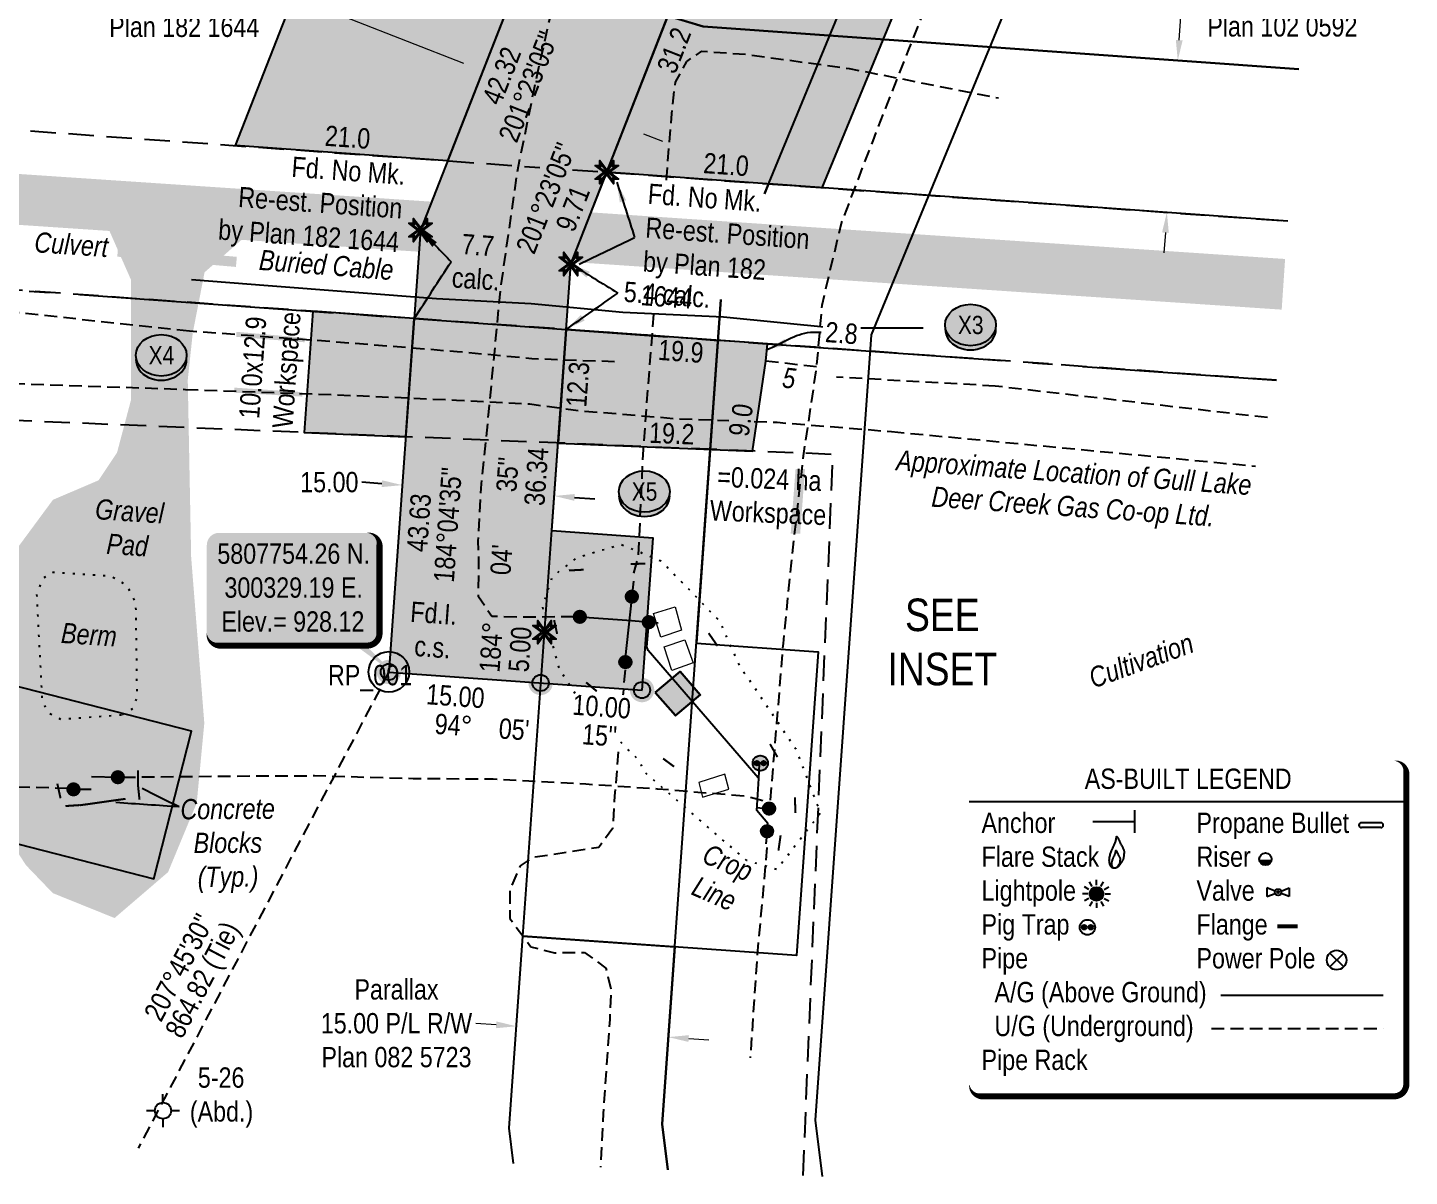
# Model space of a CAD drawing. Extents: x 297466 to 300921, y 5806509 to 5810209.
# Drawn here: x 298937 to 299617, y 5807051 to 5807616 of the extents above; entities that cross this region are included whole.
import ezdxf
from ezdxf.enums import TextEntityAlignment as Align

# ---------------------------------------------------------------- set-up
doc = ezdxf.new("R2010")
doc.units = 0
doc.header["$LTSCALE"] = 5
doc.header["$PDMODE"] = 35
doc.header["$PDSIZE"] = 0.5
for name, pattern in [('foc-ACCESSROAD', [3.75, 2.5, -1.25]), ('foc-QUARTERLINE', [33, 25, -3, 2, -3]), ('foc-TIELINE', [1.875, 1.25, -0.625]), ('foc-TOPO', [1, 0.2, -0.8]), ('POWERLINE5', [7.8, 2.4, -0.6, 0.6, -0.6, 0.6, -0.6, 2.4]), ('UG_PIPE', [1.875, 1.25, -0.625])]:
    doc.linetypes.add(name, pattern=pattern)
doc.layers.get('Defpoints').update_dxf_attribs({"color": 9})
for name, color, linetype in [('35', 37, 'Continuous'), ('AS-CABLE', 224, 'foc-CABLE'), ('AS-PIPE-UG', 44, 'UG_PIPE'), ('AS-PIPE-UG-T', 44, 'Continuous'), ('AS-POWER-EXISTING', 72, 'POWERLINE5'), ('AS-ROADS', 254, 'Continuous'), ('AS-SYMBOL', 7, 'Continuous'), ('AS-UNDERLAY-H', 141, 'Continuous'), ('C-AR', 13, 'foc-ACCESSROAD'), ('C-RW', 13, 'Continuous'), ('C-WS', 13, 'foc-ACCESSROAD'), ('CG-NOTES', 7, 'Continuous'), ('DETAIL-T', 7, 'Continuous'), ('F-RW', 190, 'Continuous'), ('F-WS-S', 8, 'Continuous'), ('L-BD', 7, 'Continuous'), ('L-BD1', 253, 'Continuous'), ('L-MON', 1, 'Continuous'), ('L-MON-T', 1, 'Continuous'), ('L-QSEC', 8, 'foc-QUARTERLINE'), ('L-TIE', 7, 'foc-TIELINE'), ('P-CROSSINGS', 250, 'Continuous'), ('P-PROPOSED', 10, 'Continuous'), ('P-PROPOSED-H', 21, 'Continuous'), ('P-TEMP-H', 41, 'Continuous'), ('P-TEMP-H-IOP', 41, 'Continuous'), ('P-TEMP_LOG DECK', 46, 'Continuous'), ('P-TEMP_WORKSPACE', 46, 'Continuous'), ('P-TXT', 4, 'Continuous'), ('T-GENERAL', 48, 'foc-TOPO'), ('T-TIE', 201, 'foc-TIELINE')]:
    doc.layers.add(name, color=color, linetype=linetype)
for name, color, linetype, lineweight in [('AS-GENERAL', 48, 'Continuous', 18), ('C-RW-T', 13, 'Continuous', 9), ('P-TEMP-T', 46, 'Continuous', 18), ('T-TEXT', 48, 'Continuous', 18), ('T-TIE-T', 201, 'Continuous', 18)]:
    doc.layers.add(name, color=color, linetype=linetype, lineweight=lineweight)
doc.layers.add('AS-PIPE-AG', color=7, linetype='Continuous', true_color=0x7d00fa)
doc.layers.add('AS-STRUCTURE-H', color=7, linetype='Continuous', true_color=0xa8a8a8)
doc.layers.add('AS-STRUCTURE', color=7, linetype='Continuous', lineweight=30, true_color=0x595959)
doc.styles.add('175L', font='ARIALN.TTF', dxfattribs={"height": 20})
doc.styles.add('80', font='ARIALN.TTF', dxfattribs={"height": 10})
doc.styles.add('80CG', font='ARIALN.TTF', dxfattribs={"height": 10})
doc.styles.add('80L', font='ARIALN.TTF', dxfattribs={"height": 10})
doc.styles.add('80LS', font='ARIALNI.TTF', dxfattribs={"height": 10})
doc.styles.add('Crossing', font='ARIALN.TTF', dxfattribs={"height": 10})
doc.styles.add('foc-LtypeFont', font='ARIALN.TTF', dxfattribs={"height": 7.35})
doc.linetypes.add('foc-CABLE', pattern='A,2,-1,["C",foc-LtypeFont,S=0.2,R=0,X=-0.625,Y=-0.75],-1.24,8', length=12.24)
doc.dimstyles.new('Compass 5 000', dxfattribs={"dimscale": 5, "dimtxt": 9, "dimasz": 2, "dimexe": 0.2, "dimexo": 0.0625, "dimgap": 0.5, "dimtad": 0, "dimtih": 1, "dimtoh": 1, "dimzin": 0, "dimdsep": 46, "dimtxsty": '80CG', "dimcen": 0.1, "dimse1": 1, "dimse2": 1, "dimclrd": 256, "dimclrt": 256, "dimaunit": 1, "dimadec": 4, "dimazin": 0, "dimtfac": 0.06, "dimtofl": 0, "dimtmove": 0, "dimatfit": 1, "dimfxl": 0.2, "dimtolj": 1, "dimtzin": 0, "dimlwd": -1, "dimarcsym": 0})

# ---------------------------------------------------------------- blocks, each defined once
blk = doc.blocks.new('RISER')
h = blk.add_hatch(color=255)
h.dxf.hatch_style = 1
edge = h.paths.add_edge_path()
edge.add_arc((0, 0), 0.7, 0, 360)
blk.add_hatch(color=13).paths.add_polyline_path([(0.58, -0.15), (-0.58, -0.15, 0.774597)])
at = {"color": 13}
blk.add_line((-0.58, -0.15), (0.58, -0.15), dxfattribs=at)
blk.add_circle((0, 0), 0.6, dxfattribs=at)
blk = doc.blocks.new('PIG')
h = blk.add_hatch(color=255)
h.dxf.hatch_style = 1
edge = h.paths.add_edge_path()
edge.add_arc((0, 0), 0.85, 0, 360)
at = {"layer": 'AS-SYMBOL'}
h = blk.add_hatch(color=13, dxfattribs=at)
h.dxf.hatch_style = 1
h.paths.add_polyline_path([(-0.1, 0, 1), (-0.55, 0, 1)])
h = blk.add_hatch(color=13, dxfattribs=at)
h.dxf.hatch_style = 1
h.paths.add_polyline_path([(0.1, 0, 1), (0.55, 0, 1)])
at = {"layer": 'AS-SYMBOL', "color": 13}
for centre, radius in [((0, 0), 0.75), ((-0.33, 0), 0.225), ((0.33, 0), 0.225)]:
    blk.add_circle(centre, radius, dxfattribs=at)
blk = doc.blocks.new('GABD')
for p, q in [((0, 0.81), (0, 1.62)), ((-0.81, 0), (-1.62, 0)), ((1.62, 0), (0.81, 0)), ((0, -0.81), (0, -1.62))]:
    blk.add_line(p, q)
blk.add_circle((0, 0), 0.8)
blk = doc.blocks.new('fdia')
at = {"color": 255, "const_width": 1}
blk.add_lwpolyline([(-0.5, 0, 1), (0.5, 0, 1)], format="xyb", close=True, dxfattribs=at)
blk = doc.blocks.new('Fdiaa')
blk.add_blockref('fdia', (0, 0))
blk = doc.blocks.new('fdib')
at = {"color": 1, "const_width": 1.6}
blk.add_lwpolyline([(-0.4, 0, 1), (0.4, 0, 1)], format="xyb", close=True, dxfattribs=at)
at = {"color": 1}
blk.add_circle((0, 0), 0.8, dxfattribs=at)
blk = doc.blocks.new('Fdibb')
blk.add_blockref('fdib', (0, 0))
blk = doc.blocks.new('fdicc')
for name in ['Fdibb', 'Fdiaa']:
    blk.add_blockref(name, (0, 0))
blk = doc.blocks.new('FDI')
blk.add_blockref('fdicc', (0, 0))
blk = doc.blocks.new('TEMP')
h = blk.add_hatch(color=255)
h.dxf.hatch_style = 1
h.paths.add_polyline_path([(0, 0.25), (-0.67, 1.15), (-0.67, 0.67), (-1.15, 0.67), (-0.25, 0), (-1.15, -0.67), (-0.67, -0.67), (-0.67, -1.15), (0, -0.25), (0.67, -1.15), (0.67, -0.67), (1.15, -0.67), (0.25, 0), (1.15, 0.67), (0.67, 0.67), (0.67, 1.15)])
h.paths.add_polyline_path([(0.57, 0.85), (0.57, 0.57), (0.85, 0.57), (0.08, 0), (0.85, -0.57), (0.57, -0.57), (0.57, -0.85), (0, -0.08), (-0.57, -0.85), (-0.57, -0.57), (-0.85, -0.57), (-0.08, 0), (-0.85, 0.57), (-0.57, 0.57), (-0.57, 0.85), (0, 0.08)], flags=16)
h = blk.add_hatch(color=1)
h.dxf.hatch_style = 1
h.paths.add_polyline_path([(0, 0.08), (-0.57, 0.85), (-0.57, 0.57), (-0.85, 0.57), (-0.08, 0), (-0.85, -0.57), (-0.57, -0.57), (-0.57, -0.85), (0, -0.08), (0.57, -0.85), (0.57, -0.57), (0.85, -0.57), (0.08, 0), (0.85, 0.57), (0.57, 0.57), (0.57, 0.85)])
at = {"color": 1}
for p, q in [((-0.08, 0), (0.08, 0)), ((0, 0.08), (0, -0.08))]:
    blk.add_line(p, q, dxfattribs=at)
at = {"color": 255, "flags": 128}
blk.add_lwpolyline([(-0.25, 0), (-1.15, 0.67), (-0.67, 0.67), (-0.67, 1.15), (0, 0.25), (0.67, 1.15), (0.67, 0.67), (1.15, 0.67), (0.25, 0), (1.15, -0.67), (0.67, -0.67), (0.67, -1.15), (0, -0.25), (-0.67, -1.15), (-0.67, -0.67), (-1.15, -0.67)], close=True, dxfattribs=at)
at = {"color": 1, "flags": 128}
blk.add_lwpolyline([(-0.08, 0), (-0.85, 0.57), (-0.57, 0.57), (-0.57, 0.85), (0, 0.08), (0.57, 0.85), (0.57, 0.57), (0.85, 0.57), (0.08, 0), (0.85, -0.57), (0.57, -0.57), (0.57, -0.85), (0, -0.08), (-0.57, -0.85), (-0.57, -0.57), (-0.85, -0.57)], close=True, dxfattribs=at)
blk = doc.blocks.new('*D409')
at = {"layer": 'C-RW-T', "transparency": 16777216}
for p, q in [((299167.16, 5807125.23), (299157.19, 5807125.94)), ((299261.92, 5807118.47), (299271.89, 5807117.76))]:
    blk.add_line(p, q, dxfattribs=at)
at = {"layer": 'C-RW-T', "linetype": 'Continuous', "transparency": 16777216}
for points in [[(299167.28, 5807126.89), (299167.04, 5807123.56), (299177.13, 5807124.52)], [(299262.03, 5807120.13), (299261.8, 5807116.81), (299251.94, 5807119.18)]]:
    blk.add_solid(points, dxfattribs=at)
at = {"layer": 'Defpoints', "color": 0, "linetype": 'Continuous', "transparency": 16777216}
for p in [(299177.1, 5807124.08), (299177.13, 5807124.52), (299251.91, 5807118.75)]:
    blk.add_point(p, dxfattribs=at)
at = {"layer": 'C-RW-T', "linetype": 'Continuous', "transparency": 16777216, "insert": (299118.1, 5807125.94), "char_height": 10, "attachment_point": 5, "style": '80CG'}
blk.add_mtext('\\A1;Parallax\\P15.00 P/L R/W\\PPlan 082 5723', dxfattribs=at)
blk = doc.blocks.new('*D413')
at = {"layer": 'C-RW-T', "transparency": 16777216}
for p, q in [((299503.37, 5807609.97), (299505.05, 5807633.38)), ((299505.05, 5807633.38), (299515.05, 5807633.38)), ((299496.57, 5807515.22), (299495.86, 5807505.24))]:
    blk.add_line(p, q, dxfattribs=at)
at = {"layer": 'C-RW-T', "linetype": 'Continuous', "transparency": 16777216}
for points in [[(299501.71, 5807610.09), (299505.03, 5807609.85), (299502.66, 5807600)], [(299494.91, 5807515.34), (299498.24, 5807515.1), (299497.29, 5807525.19)]]:
    blk.add_solid(points, dxfattribs=at)
at = {"layer": 'Defpoints', "color": 0, "linetype": 'Continuous', "transparency": 16777216}
for p in [(299502.66, 5807600), (299515.4, 5807599.08), (299510.04, 5807524.28)]:
    blk.add_point(p, dxfattribs=at)
at = {"layer": 'C-RW-T', "linetype": 'Continuous', "transparency": 16777216, "insert": (299554.14, 5807633.38), "char_height": 10, "attachment_point": 5, "style": '80CG'}
blk.add_mtext('\\A1;Parallax\\P15.00 P/L R/W\\PPlan 102 0592', dxfattribs=at)
blk = doc.blocks.new('as-built legend')
blk.add_hatch(color=13).paths.add_polyline_path([(38.34, 16.13), (32.53, 16.13, 0.774597)])
h = blk.add_hatch(color=13)
h.dxf.hatch_style = 1
edge = h.paths.add_edge_path()
edge.add_arc((-47.68, -0.3), 3.41, 0, 360)
at = {"layer": 'AS-SYMBOL'}
h = blk.add_hatch(color=13, dxfattribs=at)
h.dxf.hatch_style = 1
h.paths.add_polyline_path([(-52.68, -16.7, 1), (-54.93, -16.7, 1)])
h = blk.add_hatch(color=13, dxfattribs=at)
h.dxf.hatch_style = 1
h.paths.add_polyline_path([(-51.67, -16.7, 1), (-49.42, -16.7, 1)])
at = {"color": 1}
blk.add_line((-110.33, 45.29), (104.8, 45.29), dxfattribs=at)
at = {"color": 13}
for p, q in [((92.28, 34.74), (82.68, 34.74)), ((92.28, 32.34), (82.68, 32.34)), ((32.53, 16.13), (38.34, 16.13)), ((-51.42, 1.85), (-53.65, 3.14)), ((-49.84, 3.43), (-51.13, 5.67)), ((-47.68, 4), (-47.68, 6.59)), ((-45.53, 3.43), (-44.24, 5.67)), ((-43.95, 1.85), (-41.71, 3.14)), ((36.2, 2.77), (36.2, -1.63)), ((40.25, 1.15), (36.2, 2.77)), ((43.14, 1.15), (47.2, 2.77)), ((47.2, 2.77), (47.2, -1.63)), ((-51.99, -0.3), (-54.58, -0.3)), ((-51.42, -2.46), (-53.65, -3.75)), ((-49.84, -4.04), (-51.13, -6.28)), ((-47.68, -4.61), (-47.68, -7.2)), ((-45.53, -4.04), (-44.24, -6.28)), ((-43.95, -2.46), (-41.71, -3.75)), ((-43.37, -0.3), (-40.79, -0.3)), ((36.2, -1.63), (40.25, 0)), ((47.2, -1.63), (43.14, 0))]:
    blk.add_line(p, q, dxfattribs=at)
at = {"color": 1, "flags": 128}
blk.add_lwpolyline([(-104.33, -99.93, 3, 3, 0), (98.8, -99.93, 3, 3, 0.414214), (104.8, -93.93, 3, 3, 0), (104.8, 59.29, 3, 0, 0.414214), (98.8, 65.29, 0, 0, 0), (-104.33, 65.29, 0, 0, 0.414214), (-110.33, 59.29, 0, 0, 0), (-110.33, -93.93, 0, 3, 0.414214)], format="xyseb", close=True, dxfattribs=at)
at = {"color": 13, "flags": 128}
for points in [[(-37.58, 12.69), (-37.79, 12.59), (-38, 12.5), (-38.23, 12.43), (-38.46, 12.38), (-38.69, 12.35), (-38.92, 12.34), (-39.14, 12.35), (-39.36, 12.38), (-39.56, 12.44), (-39.75, 12.51), (-39.94, 12.61), (-40.11, 12.74), (-40.27, 12.88), (-40.42, 13.06), (-40.57, 13.25), (-40.71, 13.48), (-40.85, 13.72), (-40.97, 14), (-41.09, 14.29), (-41.19, 14.62), (-41.28, 14.97), (-41.34, 15.35), (-41.38, 15.76), (-41.39, 16.19), (-41.37, 16.65), (-41.33, 17.13), (-41.26, 17.62), (-41.16, 18.11), (-41.05, 18.61), (-40.93, 19.1), (-40.79, 19.57), (-40.64, 20.02), (-40.49, 20.45), (-40.33, 20.85), (-40.16, 21.23), (-39.99, 21.59), (-39.82, 21.95), (-39.65, 22.3), (-39.47, 22.66), (-39.3, 23.01), (-39.12, 23.38), (-38.95, 23.76), (-38.79, 24.14), (-38.63, 24.53), (-38.48, 24.92), (-38.35, 25.3), (-38.24, 25.69), (-38.15, 26.07), (-38.07, 26.44), (-38.02, 26.79), (-37.98, 27.12), (-37.94, 27.41), (-37.9, 27.65), (-37.87, 27.84), (-37.82, 27.97), (-37.75, 28.02), (-37.67, 27.99), (-37.57, 27.89), (-37.46, 27.73), (-37.34, 27.52), (-37.21, 27.28), (-37.08, 27.01), (-36.95, 26.74), (-36.82, 26.46), (-36.7, 26.2), (-36.58, 25.94), (-36.46, 25.69), (-36.34, 25.45), (-36.22, 25.21), (-36.1, 24.96), (-35.98, 24.71), (-35.84, 24.45), (-35.7, 24.18), (-35.55, 23.9), (-35.4, 23.62), (-35.24, 23.33), (-35.09, 23.05), (-34.94, 22.77), (-34.8, 22.5), (-34.67, 22.24), (-34.55, 21.99), (-34.45, 21.75), (-34.36, 21.53), (-34.28, 21.31), (-34.22, 21.11), (-34.17, 20.9), (-34.13, 20.7), (-34.11, 20.51), (-34.11, 20.31), (-34.12, 20.11), (-34.13, 19.91), (-34.16, 19.71), (-34.19, 19.5), (-34.22, 19.29), (-34.25, 19.08), (-34.27, 18.86), (-34.29, 18.63), (-34.31, 18.4), (-34.33, 18.16), (-34.35, 17.92), (-34.38, 17.68), (-34.42, 17.44), (-34.47, 17.2), (-34.54, 16.96), (-34.62, 16.73), (-34.73, 16.5), (-34.84, 16.27), (-34.97, 16.05), (-35.1, 15.84), (-35.24, 15.63), (-35.37, 15.43), (-35.5, 15.24), (-35.63, 15.05), (-35.75, 14.88), (-35.86, 14.71), (-35.97, 14.54), (-36.08, 14.37), (-36.19, 14.21), (-36.3, 14.05), (-36.41, 13.89), (-36.53, 13.72), (-36.65, 13.56), (-36.78, 13.4), (-36.92, 13.24), (-37.07, 13.08), (-37.22, 12.94), (-37.4, 12.81)], [(-38.04, 12.55), (-38.16, 12.49), (-38.28, 12.44), (-38.4, 12.4), (-38.53, 12.37), (-38.66, 12.36), (-38.79, 12.35), (-38.92, 12.36), (-39.04, 12.37), (-39.15, 12.4), (-39.26, 12.45), (-39.36, 12.5), (-39.45, 12.57), (-39.54, 12.65), (-39.63, 12.75), (-39.71, 12.86), (-39.79, 12.99), (-39.87, 13.12), (-39.94, 13.28), (-40, 13.44), (-40.06, 13.63), (-40.11, 13.82), (-40.14, 14.04), (-40.17, 14.26), (-40.17, 14.5), (-40.16, 14.76), (-40.14, 15.03), (-40.1, 15.3), (-40.05, 15.58), (-39.98, 15.86), (-39.91, 16.14), (-39.84, 16.4), (-39.75, 16.65), (-39.67, 16.89), (-39.58, 17.11), (-39.49, 17.33), (-39.39, 17.53), (-39.29, 17.73), (-39.2, 17.93), (-39.1, 18.13), (-39, 18.33), (-38.9, 18.53), (-38.81, 18.74), (-38.71, 18.96), (-38.63, 19.18), (-38.55, 19.39), (-38.47, 19.61), (-38.41, 19.83), (-38.36, 20.04), (-38.32, 20.24), (-38.29, 20.44), (-38.26, 20.63), (-38.24, 20.79), (-38.22, 20.92), (-38.2, 21.03), (-38.17, 21.1), (-38.14, 21.13), (-38.09, 21.11), (-38.04, 21.06), (-37.97, 20.97), (-37.91, 20.85), (-37.83, 20.72), (-37.76, 20.57), (-37.69, 20.41), (-37.61, 20.26), (-37.54, 20.11), (-37.48, 19.97), (-37.41, 19.83), (-37.35, 19.69), (-37.28, 19.55), (-37.21, 19.42), (-37.14, 19.28), (-37.07, 19.13), (-36.99, 18.98), (-36.9, 18.82), (-36.82, 18.66), (-36.73, 18.51), (-36.64, 18.35), (-36.56, 18.19), (-36.48, 18.04), (-36.41, 17.89), (-36.34, 17.75), (-36.29, 17.62), (-36.23, 17.5), (-36.19, 17.38), (-36.16, 17.26), (-36.13, 17.15), (-36.11, 17.03), (-36.1, 16.92), (-36.1, 16.81), (-36.1, 16.7), (-36.11, 16.59), (-36.12, 16.48), (-36.14, 16.36), (-36.16, 16.24), (-36.17, 16.12), (-36.19, 16), (-36.2, 15.87), (-36.21, 15.74), (-36.22, 15.61), (-36.23, 15.48), (-36.25, 15.34), (-36.27, 15.21), (-36.3, 15.07), (-36.33, 14.94), (-36.38, 14.81), (-36.44, 14.68), (-36.51, 14.55), (-36.58, 14.43), (-36.65, 14.31), (-36.73, 14.19), (-36.8, 14.08), (-36.88, 13.97), (-36.95, 13.87), (-37.01, 13.77), (-37.08, 13.67), (-37.14, 13.58), (-37.2, 13.49), (-37.26, 13.4), (-37.32, 13.31), (-37.39, 13.22), (-37.45, 13.12), (-37.52, 13.03), (-37.59, 12.94), (-37.67, 12.85), (-37.75, 12.77), (-37.84, 12.69), (-37.94, 12.61)]]:
    blk.add_lwpolyline(points, close=True, dxfattribs=at)
at = {"color": 13, "const_width": 2, "flags": 128}
blk.add_lwpolyline([(41.29, -16.19), (46.29, -16.19), (51.29, -16.19)], dxfattribs=at)
at = {"color": 13}
for centre, radius in [((35.43, 16.88), 3), ((-47.68, -0.3), 3.41), ((41.7, 0.57), 1.56), ((41.7, 0.57), 0.55)]:
    blk.add_circle(centre, radius, dxfattribs=at)
for centre, start, end in [((82.68, 33.54), 90, 270), ((92.28, 33.54), 270, 90)]:
    blk.add_arc(centre, 1.2, start, end, dxfattribs=at)
at = {"layer": 'AS-PIPE-AG', "flags": 128}
blk.add_lwpolyline([(13.42, -50.16), (93.42, -50.16)], dxfattribs=at)
at = {"layer": 'AS-PIPE-UG', "flags": 128}
blk.add_lwpolyline([(8.96, -66.48), (93.34, -66.48)], dxfattribs=at)
at = {"layer": 'AS-POWER-EXISTING', "linetype": 'Continuous'}
for p, q in [((73.96, -36.16), (67.1, -29.45)), ((67.1, -36.24), (73.96, -29.53))]:
    blk.add_line(p, q, dxfattribs=at)
blk.add_circle((70.49, -32.85), 4.8, dxfattribs=at)
at = {"layer": 'AS-SYMBOL', "color": 72}
blk.add_line((-28.86, 29.87), (-28.86, 40.87), dxfattribs=at)
at = {"layer": 'AS-SYMBOL', "color": 72, "flags": 128}
blk.add_lwpolyline([(-49.49, 35.37), (-28.86, 35.37)], dxfattribs=at)
at = {"layer": 'AS-SYMBOL', "color": 13}
for centre, radius in [((-52.17, -16.72), 3.75), ((-53.8, -16.7), 1.12), ((-50.54, -16.7), 1.12)]:
    blk.add_circle(centre, radius, dxfattribs=at)
at = {"insert": (-60.3, 61.42), "char_height": 10, "attachment_point": 1, "style": '80L'}
blk.add_mtext_dynamic_manual_height_columns('\\pi6.80782;AS-BUILT LEGEND', width=114.8298, gutter_width=45, heights=[0], dxfattribs=at)
at = {"layer": 'CG-NOTES', "char_height": 10, "attachment_point": 1, "style": '80L'}
for s, insert, width in [('Anchor\\PFlare Stack\\PLightpole\\PPig Trap\\PPipe\\P  A/G (Above Ground)\\P  U/G (Underground)\\PPipe Rack', (-104.29, 39.73), 110.2091), ('Propane Bullet\\PRiser\\PValve\\PFlange\\PPower Pole', (1.51, 39.73), 85.1819)]:
    blk.add_mtext(s, dxfattribs=dict(at, insert=insert, width=width))
blk = doc.blocks.new('*D416')
at = {"layer": 'Defpoints', "color": 0, "transparency": 16777216}
for p in [(299120.93, 5807390.85), (299120.94, 5807390.93), (299195.74, 5807385.52)]:
    blk.add_point(p, dxfattribs=at)
at = {"layer": 'P-TXT', "transparency": 16777216}
for p, q in [((299110.96, 5807391.64), (299100.99, 5807392.35)), ((299205.72, 5807384.88), (299215.69, 5807384.17))]:
    blk.add_line(p, q, dxfattribs=at)
for points in [[(299111.08, 5807393.3), (299110.84, 5807389.97), (299120.94, 5807390.93)], [(299205.84, 5807386.55), (299205.6, 5807383.22), (299195.74, 5807385.59)]]:
    blk.add_solid(points, dxfattribs=at)
at = {"layer": 'P-TXT', "transparency": 16777216, "insert": (299085.05, 5807392.35), "char_height": 10, "attachment_point": 5, "style": '80CG'}
blk.add_mtext('\\A1;15.00', dxfattribs=at)
blk = doc.blocks.new('*U426')
h = blk.add_hatch(color=254)
edge = h.paths.add_edge_path()
edge.add_line((-36.5, -28.5), (36.5, -28.5))
edge.add_arc((36.5, -22.5), 6, 270, 360)
edge.add_line((42.5, -22.5), (42.5, 21))
edge.add_arc((36.5, 21), 6, 0, 90)
edge.add_line((36.5, 27), (-36.5, 27))
edge.add_arc((-36.5, 21), 6, 90, 180)
edge.add_line((-42.5, 21), (-42.5, -22.5))
edge.add_arc((-36.5, -22.5), 6, 180, 270)
at = {"color": 1, "flags": 128}
blk.add_lwpolyline([(-36.5, -28.5, 3, 3, 0), (36.5, -28.5, 3, 3, 0.414214), (42.5, -22.5, 3, 3, 0), (42.5, 21, 3, 0, 0.414214), (36.5, 27, 0, 0, 0), (-36.5, 27, 0, 0, 0.414214), (-42.5, 21, 0, 0, 0), (-42.5, -22.5, 0, 3, 0.414214)], format="xyseb", close=True, dxfattribs=at)
blk.add_lwpolyline([(49.73, -42.34, 0, 10, 0), (0, 0, 5, 5, 0)], format="xyseb", dxfattribs=at)
at = {"color": 1, "style": '80'}
blk.add_attdef('ENTER_TEXT_001', (-35.99, -5), '', height=10, dxfattribs=at)
blk = doc.blocks.new('*D441')
at = {"layer": 'C-RW-T', "transparency": 16777216}
for p, q in [((299062.71, 5807633.17), (299052.71, 5807633.17)), ((299151.26, 5807598.49), (299062.71, 5807633.17)), ((299239.71, 5807563.86), (299249.02, 5807560.21))]:
    blk.add_line(p, q, dxfattribs=at)
for points in [[(299151.86, 5807600.05), (299150.65, 5807596.94), (299160.57, 5807594.85)], [(299240.32, 5807565.41), (299239.1, 5807562.3), (299230.4, 5807567.5)]]:
    blk.add_solid(points, dxfattribs=at)
at = {"layer": 'Defpoints', "color": 0, "transparency": 16777216}
for p in [(299160.57, 5807594.85), (299160.66, 5807595.07), (299230.49, 5807567.73)]:
    blk.add_point(p, dxfattribs=at)
at = {"layer": 'C-RW-T', "transparency": 16777216, "insert": (299013.62, 5807633.17), "char_height": 10, "attachment_point": 5, "style": '80CG'}
blk.add_mtext('\\A1;Parallax\\P15.00 P/L R/W\\PPlan 182 1644', dxfattribs=at)
blk = doc.blocks.new('xing2')
h = blk.add_hatch(color=50)
h.dxf.hatch_style = 1
edge = h.paths.add_edge_path()
edge.add_ellipse((0, 0), major_axis=(-12.5, 0), ratio=0.816297, start_angle=0, end_angle=360)
h = blk.add_hatch(color=250)
h.dxf.hatch_style = 1
edge = h.paths.add_edge_path()
edge.add_ellipse((0, -2.05), major_axis=(-12.5, 0), ratio=0.816297, start_angle=0, end_angle=180)
edge.add_line((12.5, -2.05), (12.5, 0))
edge.add_ellipse((0, 0), major_axis=(-12.5, 0), ratio=0.816297, start_angle=0, end_angle=180, ccw=False)
edge.add_line((-12.5, 0), (-12.5, -2.05))
at = {"color": 250}
blk.add_ellipse((0, 0), major_axis=(-12.5, 0), ratio=0.816297, dxfattribs=at)
blk.add_ellipse((0, -2.05), major_axis=(-12.5, 0), ratio=0.816297, start_param=0, end_param=3.141593, dxfattribs=at)
at = {"color": 250, "style": 'Crossing'}
blk.add_attdef('CROSSING', text='', height=9, dxfattribs=at).set_placement((0.09, 0.02), align=Align.MIDDLE_CENTER)
at = {"color": 250, "style": 'Crossing', "flags": 1}
for tag, p in [('OWNER', (0.09, -12.49)), ('DESCRIPTION', (0.09, -25.77)), ('LOCATION', (0.09, -39.3)), ('DWG_REF', (0.09, -52.84))]:
    blk.add_attdef(tag, text='', height=9, dxfattribs=at).set_placement(p, align=Align.MIDDLE_CENTER)

msp = doc.modelspace()

# ---------------------------------------------------------------- hatches: boundary and pattern name
at = {"layer": 'AS-ROADS'}
h = msp.add_hatch(color=256, dxfattribs=at)
h.dxf.hatch_style = 1
h.paths.add_polyline_path([(299055.093, 5807523.336), (299023.642, 5807495.703), (299017.827, 5807465.913), (299015.362, 5807442.728), (299017.042, 5807355.443), (299023.512, 5807273.743), (299019.782, 5807234.468), (299005.657, 5807200.383), (298979.342, 5807177.798), (298948.957, 5807190.053), (298935.812, 5807203.728), (298923.302, 5807222.813), (298922.227, 5807260.843), (298925.322, 5807351.578), (298949.012, 5807383.708), (298971.432, 5807393.278), (298980.562, 5807406.953), (298987.477, 5807433.068), (298987.372, 5807492.123), (298971.131, 5807528.974)])
at = {"layer": 'AS-STRUCTURE-H'}
h = msp.add_hatch(color=256, dxfattribs=at)
h.dxf.hatch_style = 1
h.paths.add_polyline_path([(299245.502, 5807288.843), (299255.407, 5807277.443), (299267.602, 5807287.658), (299257.712, 5807299.098)])
at = {"layer": 'AS-UNDERLAY-H'}
h = msp.add_hatch(color=256, dxfattribs=at)
h.dxf.hatch_style = 1
h.paths.add_polyline_path([(299039.334, 5807463.91), (299039.334, 5807466.396), (299072.857, 5807463.458), (299072.857, 5807461.254)])
h = msp.add_hatch(color=256, dxfattribs=at)
h.dxf.hatch_style = 1
h.paths.add_polyline_path([(299038.23, 5807436.443), (299038.23, 5807438.93), (299071.785, 5807436.718), (299071.785, 5807434.514)])
h = msp.add_hatch(color=256, dxfattribs=at)
h.dxf.hatch_style = 1
h.paths.add_polyline_path([(299314.524, 5807398.807), (299319.186, 5807398.807), (299316.796, 5807367.041), (299312.134, 5807367.041)])
at = {"layer": 'P-PROPOSED-H'}
h = msp.add_hatch(color=256, dxfattribs=at)
h.dxf.hatch_style = 1
h.paths.add_polyline_path([(299239.055, 5807290.009), (299244.402, 5807364.814), (299194.517, 5807368.379), (299203.883, 5807499.789), (299279.156, 5807692.008), (299207.042, 5807713.528), (299129.889, 5807516.506), (299114.379, 5807298.92)])
at = {"layer": 'P-TEMP-H'}
h = msp.add_hatch(color=256, dxfattribs=at)
h.dxf.hatch_style = 1
h.paths.add_polyline_path([(299143.236, 5807550.59), (299038.781, 5807558.082), (299147.478, 5807835.654), (299417.224, 5807755.159), (299327.523, 5807537.37), (299221.588, 5807544.969), (299279.156, 5807692.008), (299207.042, 5807713.528)])
at = {"layer": 'P-TEMP-H-IOP'}
h = msp.add_hatch(color=256, dxfattribs=at)
h.dxf.hatch_style = 1
h.paths.add_polyline_path([(299122.636, 5807414.758), (299126.782, 5807472.927), (299076.912, 5807476.497), (299072.66, 5807416.832)])
h = msp.add_hatch(color=256, dxfattribs=at)
h.dxf.hatch_style = 1
h.paths.add_polyline_path([(299197.601, 5807411.648), (299293.385, 5807407.674), (299299.944, 5807452.015), (299300.684, 5807460.475), (299201.587, 5807467.571)])

# ---------------------------------------------------------------- linework, layer by layer
at = {"layer": '35', "color": 3}
msp.add_circle((299114.367, 5807298.958), 9.999, dxfattribs=at)
at = {"layer": 'AS-CABLE', "flags": 128}
msp.add_lwpolyline([(299017.187, 5807492.233), (299054.947, 5807489.138), (299137.837, 5807482.788), (299184.332, 5807480.353), (299229.437, 5807476.088), (299279.017, 5807473.858), (299333.512, 5807468.398), (299377.352, 5807468.293)], dxfattribs=at)
at = {"layer": 'AS-GENERAL', "flags": 128}
for points, const_width in [([(299039.297, 5807500.838), (298980.882, 5807505.898)], 5), ([(299202.942, 5807348.903), (299210.277, 5807349.303)], 1), ([(299233.337, 5807352.133), (299240.512, 5807352.233)], 1), ([(299197.167, 5807317.673), (299195.692, 5807324.533)], 1), ([(299271.727, 5807318.068), (299276.112, 5807311.733)], 1), ([(299216.677, 5807289.448), (299211.427, 5807293.828)], 1), ([(299301.967, 5807263.458), (299305.597, 5807257.068)], 1), ([(299254.722, 5807252.328), (299249.317, 5807256.328)], 1), ([(298990.932, 5807250.448), (298990.867, 5807243.183), (298991.612, 5807236.058)], 1), ([(298952.737, 5807236.758), (298951.157, 5807243.978)], 1), ([(298962.237, 5807233.403), (298955.172, 5807232.938)], 1), ([(298962.277, 5807233.318), (298984.722, 5807236.493)], 1), ([(299314.182, 5807237.223), (299314.497, 5807229.543)], 1), ([(299307.172, 5807218.548), (299306.097, 5807211.018)], 1)]:
    msp.add_lwpolyline(points, dxfattribs=dict(at, const_width=const_width))
for points in [[(299255.242, 5807331.038), (299258.437, 5807319.473), (299248.142, 5807316.063), (299244.632, 5807327.718)], [(299264.117, 5807303.493), (299253.672, 5807299.683), (299249.897, 5807311.238), (299259.982, 5807314.808)], [(299266.887, 5807244.453), (299268.727, 5807237.343), (299281.657, 5807241.203), (299279.792, 5807248.583)]]:
    msp.add_lwpolyline(points, close=True, dxfattribs=at)
at = {"layer": 'AS-PIPE-AG', "flags": 128}
for points in [[(299230.612, 5807304.363), (299234.897, 5807343.638)], [(299246.942, 5807323.028), (299233.727, 5807324.178), (299208.417, 5807325.883)], [(299296.087, 5807246.743), (299241.982, 5807309.433), (299241.387, 5807311.358), (299242.362, 5807322.573)], [(298980.892, 5807246.938), (298968.012, 5807247.343)], [(299300.047, 5807214.363), (299300.757, 5807220.488), (299300.877, 5807224.298), (299295.537, 5807230.763), (299296.427, 5807246.478), (299296.857, 5807253.688)], [(298959.017, 5807241.203), (298967.747, 5807241.298)], [(299295.427, 5807232.153), (299301.392, 5807231.518)]]:
    msp.add_lwpolyline(points, dxfattribs=at)
at = {"layer": 'AS-PIPE-UG', "flags": 128}
for points in [[(299436.232, 5807774.063), (299419.402, 5807729.798), (299397.737, 5807676.648), (299386.862, 5807647.623), (299370.182, 5807605.358), (299352.487, 5807560.468), (299336.922, 5807519.748), (299327.427, 5807479.298), (299324.782, 5807449.093), (299318.107, 5807403.968), (299312.207, 5807351.268), (299308.362, 5807312.993), (299305.177, 5807273.658), (299301.907, 5807234.973)], [(299205.022, 5807326.353), (299205.147, 5807326.153), (299179.627, 5807325.843), (299164.967, 5807326.288), (299158.447, 5807335.963), (299158.652, 5807352.143), (299158.372, 5807363.518), (299159.927, 5807391.523), (299163.592, 5807427.058), (299169.322, 5807487.123), (299177.607, 5807545.178), (299185.697, 5807584.893), (299192.757, 5807617.403), (299202.577, 5807650.348), (299206.157, 5807667.753)], [(299250.984, 5807541.117), (299253.597, 5807573.858), (299255.367, 5807589.243), (299261.022, 5807599.548), (299268.322, 5807604.543), (299289.982, 5807603.068), (299340.852, 5807596.048), (299414.352, 5807581.553)], [(299016.267, 5807466.673), (298633.102, 5807508.115)], [(299234.867, 5807347.503), (299237.247, 5807356.333), (299239.602, 5807408.418), (299244.935, 5807476.931)], [(299225.472, 5807451.693), (299207.072, 5807452.233), (299184.757, 5807453.143), (299148.027, 5807456.583), (299088.232, 5807461.368), (299016.267, 5807466.673)], [(298629.034, 5807451.393), (299014.192, 5807438.068)], [(299014.192, 5807438.068), (299086.157, 5807435.543), (299147.647, 5807432.803), (299183.747, 5807430.888), (299208.487, 5807427.593), (299255.302, 5807423.708), (299281.688, 5807422.726)], [(299412.767, 5807439.683), (299375.677, 5807441.823), (299334.637, 5807444.033)], [(299546.771, 5807424.141), (299412.767, 5807439.683)], [(299294.208, 5807422.261), (299305.447, 5807421.843), (299361.802, 5807417.313)], [(299361.802, 5807417.313), (299540.948, 5807400.269)], [(299230.592, 5807300.013), (299229.622, 5807288.303), (299229.554, 5807287.479)], [(298956.302, 5807241.623), (298918.107, 5807242.628), (298887.297, 5807248.883), (298851.542, 5807261.213), (298806.672, 5807278.708)], [(299227.266, 5807259.689), (299225.477, 5807237.973), (299224.542, 5807222.053), (299217.657, 5807212.593), (299201.702, 5807210.083), (299185.227, 5807207.558), (299178.992, 5807203.453), (299173.882, 5807191.833), (299173.957, 5807177.498), (299184.307, 5807163.593), (299195.952, 5807160.713), (299210.657, 5807160.893), (299221.167, 5807153.158), (299223.677, 5807142.598), (299223.052, 5807127.793), (299219.862, 5807081.513), (299218.482, 5807055.141)], [(299298.377, 5807235.503), (299290.257, 5807237.693), (299246.552, 5807241.288), (299211.287, 5807243.648), (299165.677, 5807246.118), (299126.242, 5807246.373), (299077.827, 5807247.748), (299031.062, 5807247.478), (298983.802, 5807246.983)], [(299300.442, 5807212.458), (299295.532, 5807158.463), (299292.197, 5807108.903)]]:
    msp.add_lwpolyline(points, dxfattribs=at)
at = {"layer": 'AS-ROADS', "const_width": 24.999, "flags": 128}
msp.add_lwpolyline([(298636.212, 5807551.462), (299554.648, 5807489.794)], dxfattribs=at)
at = {"layer": 'AS-STRUCTURE', "flags": 128}
msp.add_lwpolyline([(299245.502, 5807288.843), (299255.407, 5807277.443), (299267.602, 5807287.658), (299257.712, 5807299.098)], close=True, dxfattribs=at)
at = {"layer": 'C-AR', "flags": 128}
for points in [[(298638.745, 5807586.778), (299188.727, 5807547.327)], [(299204.807, 5807546.173), (299556.881, 5807520.918)], [(299551.258, 5807442.534), (298633.114, 5807508.274)]]:
    msp.add_lwpolyline(points, dxfattribs=at)
at = {"layer": 'C-RW', "flags": 128}
for points in [[(299562.246, 5807595.722), (299269.059, 5807616.753), (298808.312, 5807754.462)], [(299277.827, 5807482.353), (299265.768, 5807313.176), (299325.614, 5807308.911), (299314.949, 5807159.298), (299180.298, 5807168.896), (299203.883, 5807499.789), (299251.716, 5807621.936), (299269.059, 5807616.753), (299562.246, 5807595.722)], [(299556.881, 5807520.918), (299301.263, 5807539.254), (299299.215, 5807534.282)], [(299175.719, 5807056.912), (299173.557, 5807074.317), (299180.298, 5807168.896), (299255.104, 5807163.564), (299248.884, 5807076.292), (299251.682, 5807053.765)]]:
    msp.add_lwpolyline(points, dxfattribs=at)
at = {"layer": 'C-WS', "flags": 128}
msp.add_lwpolyline([(299318.244, 5807051.008), (299332.952, 5807406.033), (298683.507, 5807432.978), (298668.797, 5807077.914)], dxfattribs=at)
at = {"layer": 'F-RW', "flags": 128}
for points in [[(299299.215, 5807534.282), (299361.422, 5807685.317), (299416.352, 5807825.144)], [(299486.509, 5807797.583), (299440.203, 5807679.665), (299351.774, 5807464.966), (299324.211, 5807078.267), (299327.646, 5807050.618)], [(299251.682, 5807053.765), (299248.884, 5807076.292), (299277.827, 5807482.353)], [(298617.016, 5807283.857), (298676.358, 5807279.838), (298998.618, 5807197.094), (299017.201, 5807269.791), (298688.287, 5807354.185), (298622.381, 5807358.649)]]:
    msp.add_lwpolyline(points, dxfattribs=at)
at = {"layer": 'L-QSEC'}
msp.add_line((298633.114, 5807508.274), (299551.258, 5807442.534), dxfattribs=at)
at = {"layer": 'L-TIE', "flags": 128}
msp.add_lwpolyline([(299114.367, 5807298.958), (298991.006, 5807064.565)], dxfattribs=at)
at = {"layer": 'P-PROPOSED', "flags": 128}
msp.add_lwpolyline([(299239.055, 5807290.009), (299244.402, 5807364.814), (299194.517, 5807368.379), (299203.883, 5807499.789), (299279.156, 5807692.008), (299207.042, 5807713.528), (299129.889, 5807516.506), (299114.379, 5807298.92)], close=True, dxfattribs=at)
at = {"layer": 'P-TEMP_LOG DECK'}
for points in [[(299122.636, 5807414.758), (299126.782, 5807472.927), (299076.912, 5807476.497), (299072.66, 5807416.832)], [(299197.601, 5807411.648), (299293.385, 5807407.674), (299299.944, 5807452.015), (299300.684, 5807460.475), (299201.587, 5807467.571)]]:
    msp.add_lwpolyline(points, close=True, dxfattribs=at)
at = {"layer": 'P-TEMP_WORKSPACE'}
msp.add_lwpolyline([(299143.236, 5807550.59), (299038.781, 5807558.082), (299147.478, 5807835.654), (299417.224, 5807755.159), (299327.523, 5807537.37), (299221.588, 5807544.969), (299279.156, 5807692.008), (299207.042, 5807713.528)], close=True, dxfattribs=at)
at = {"layer": 'T-GENERAL', "flags": 128}
msp.add_lwpolyline([(299206.101, 5807288.279), (299198.322, 5807300.283), (299190.107, 5807330.873), (299194.847, 5807345.878), (299207.007, 5807355.278), (299228.592, 5807361.793), (299248.372, 5807353.643), (299276.977, 5807324.178), (299286.567, 5807302.628), (299314.447, 5807261.303), (299326.762, 5807229.458), (299305.247, 5807201.628), (299290.357, 5807206.168), (299239.757, 5807250.008), (299238.092, 5807254.748), (299228.216, 5807264.676)], dxfattribs=at)
msp.add_lwpolyline([(298983.172, 5807277.913), (298988.387, 5807280.973), (298990.482, 5807286.323), (298989.847, 5807332.998), (298985.487, 5807341.538), (298977.372, 5807346.018), (298949.132, 5807347.928), (298943.757, 5807344.813), (298940.947, 5807337.168), (298943.622, 5807285.278), (298946.142, 5807279.268), (298952.842, 5807275.723), (298981.102, 5807277.728)], close=True, dxfattribs=at)
at = {"layer": 'T-TIE', "flags": 128}
msp.add_lwpolyline([(299324.782, 5807449.093), (299299.944, 5807452.015)], dxfattribs=at)

# ---------------------------------------------------------------- block references
at = {"layer": 'AS-SYMBOL', "xscale": 4.999744850000015, "yscale": 4.999744850000015, "zscale": 4.999744850000015}
for name, p in [('RISER', (299233.957, 5807336.023)), ('RISER', (299208.357, 5807326.088)), ('RISER', (299242.312, 5807323.443)), ('RISER', (299230.772, 5807303.823)), ('PIG', (299297.172, 5807254.028)), ('RISER', (298980.972, 5807247.128)), ('RISER', (298959.132, 5807241.138)), ('RISER', (299301.492, 5807231.678)), ('RISER', (299300.487, 5807220.498))]:
    msp.add_blockref(name, p, dxfattribs=at)
at = {"layer": 'CG-NOTES', "xscale": 0.99994897, "yscale": 0.99994897, "zscale": 0.99994897}
msp.add_blockref('as-built legend', (299510.356, 5807189.958), dxfattribs=at)
at = {"layer": 'DETAIL-T'}
ref = msp.add_blockref('*U426', (299067.246, 5807340.437), dxfattribs=dict(at, xscale=0.99994897, yscale=0.99994897, zscale=0.99994897))
ref.add_attrib('ENTER_TEXT_001', '5807754.26 N.', (299029.928, 5807352.209), dxfattribs={"layer": '0', "color": 1, "height": 9.99949, "style": '80'})
ref.add_attrib('ENTER_TEXT_002', '300329.19 E.', (299033.427, 5807335.502), dxfattribs={"layer": '0', "color": 1, "height": 9.99949, "style": '80'})
ref.add_attrib('ENTER_TEXT_003', 'Elev.= 928.12', (299031.903, 5807318.795), dxfattribs={"layer": '0', "color": 1, "height": 9.99949, "style": '80'})
at = {"layer": 'F-WS-S', "color": 6, "xscale": 4.999744850000015, "yscale": 4.999744850000015, "zscale": 4.999744850000015}
msp.add_blockref('GABD', (299003.166, 5807082.947), dxfattribs=at)
at = {"layer": 'L-MON', "xscale": 4.999744850000015, "yscale": 4.999744850000015, "zscale": 4.999744850000015}
for name, p in [('TEMP', (299221.588, 5807544.969)), ('TEMP', (299129.889, 5807516.506)), ('TEMP', (299203.883, 5807499.789)), ('TEMP', (299190.962, 5807318.509)), ('FDI', (299114.367, 5807298.958)), ('FDI', (299189.032, 5807293.558)), ('FDI', (299238.957, 5807290.033))]:
    msp.add_blockref(name, p, dxfattribs=at)
at = {"layer": 'P-CROSSINGS', "xscale": 0.99994897, "yscale": 0.99994897, "zscale": 0.99994897}
for p, values in [((299400.652, 5807469.767), {'CROSSING': 'X3'}), ((299002.315, 5807454.834), {'CROSSING': 'X4'}), ((299240.113, 5807387.761), {'CROSSING': 'X5'})]:
    msp.add_blockref('xing2', p, dxfattribs=at).add_auto_attribs(values)

# ---------------------------------------------------------------- texts
at = {"layer": '35', "color": 3, "style": '80'}
msp.add_attdef('RP_001', (299084.378, 5807292.375), 'RP', height=9.9995, dxfattribs=at)
at = {"layer": 'AS-CABLE', "insert": (299050.75, 5807506.893), "char_height": 9.99946, "attachment_point": 1, "rotation": 355.619267, "style": '175L'}
msp.add_mtext_dynamic_manual_height_columns('\\pi0.19324;{\\fArial Narrow|b0|i1|c0|p34;Buried Cable}', width=65.8195, gutter_width=99.995, heights=[0], dxfattribs=at)
at = {"layer": 'AS-PIPE-UG-T', "insert": (299364.525, 5807408.255), "char_height": 9.99946, "attachment_point": 1, "rotation": 355.970183, "style": '175L'}
msp.add_mtext_dynamic_manual_height_columns('\\pi0.05;{\\fArial Narrow|b0|i1|c0|p34;Approximate Location of Gull Lake \\P\\pi18.60288;Deer Creek Gas Co-op Ltd.}', width=174.94731, gutter_width=99.995, heights=[0], dxfattribs=at)
at = {"layer": 'DETAIL-T', "color": 3, "insert": (299386.76, 5807313.615), "char_height": 15.9992, "width": 53.78891, "attachment_point": 5, "style": '80CG'}
msp.add_mtext('SEE \\PINSET', dxfattribs=at)
at = {"layer": 'F-WS-S', "insert": (299016, 5807104.263), "char_height": 9.99946, "attachment_point": 1, "style": '175L'}
msp.add_mtext_dynamic_manual_height_columns('\\pi4.33694;5-26\\P\\pi0.39445;(Abd.)', width=30.5963, gutter_width=99.995, heights=[0], dxfattribs=at)
at = {"layer": 'L-BD', "style": '80L'}
for s, p in [("207°45'30''", (299010.998, 5807153.543)), ('864.82 (Tie)', (299023.607, 5807146.906))]:
    msp.add_text(s, height=9.99949, rotation=62.242, dxfattribs=at).set_placement(p, align=Align.MIDDLE)
at = {"layer": 'L-BD1', "style": '80L'}
for s, height, rotation, p in [('42.32', 9.9995, 68.6147, (299169.829, 5807592.448)), ("201°23'05''", 9.99949, 68.6147, (299191.577, 5807532.289)), ('9.71', 9.9995, 68.6147, (299204.845, 5807527.093)), ("35''", 9.9995, 85.923, (299172.688, 5807396.168)), ('36.34', 9.9995, 85.923, (299186.902, 5807395.155)), ("184°04'35''", 9.99949, 85.923, (299143.355, 5807371.402)), ('43.63', 9.9995, 85.923, (299129.142, 5807372.415)), ("04'", 9.9995, 85.923, (299169.694, 5807354.159)), ('184°', 9.9995, 85.923, (299164.68, 5807311.116)), ('5.00', 9.9995, 85.923, (299178.893, 5807310.103)), ('15.00', 9.9995, 355.9119, (299147.123, 5807287.056)), ('10.00', 9.9995, 355.9119, (299219.094, 5807281.912)), ('94°', 9.9995, 355.9119, (299146.107, 5807272.843)), ("05'", 9.9995, 355.9119, (299175.97, 5807270.708)), ("15''", 9.9995, 355.9119, (299218.078, 5807267.699))]:
    msp.add_text(s, height=height, rotation=rotation, dxfattribs=at).set_placement(p, align=Align.MIDDLE)
at = {"layer": 'L-BD1', "insert": (299178.337, 5807588.985), "char_height": 9.99949, "width": 56.30449, "attachment_point": 2, "rotation": 68.6147, "style": '80L', "bg_fill": 1, "box_fill_scale": 1, "bg_fill_color": 21, "bg_fill_transparency": 0}
msp.add_mtext("201°23'05''", dxfattribs=at)
at = {"layer": 'L-MON-T', "char_height": 9.99946, "attachment_point": 1, "rotation": 355.911863, "style": '175L'}
for s, insert, width in [('\\pi33.90444;Fd. No Mk.\\P\\pi8.80348;Re-est. Position \\P\\pi0.09999;by Plan 182 1644  ', (299033.094, 5807555.114), 87.98065), ('Fd. No Mk.\\PRe-est. Position by Plan 182 1644  ', (299242.273, 5807539.416), 88.71049), ('Fd.I.  c.s.', (299125.348, 5807333.669), 22.04288)]:
    msp.add_mtext(s, dxfattribs=dict(at, insert=insert, width=width))
at = {"layer": 'P-TEMP-T', "linetype": 'Continuous', "char_height": 9.9995, "attachment_point": 2, "style": '80'}
for s, insert, width, rotation in [('31.2', (299250.027, 5807606.813), 21.83149, 68.614663), ('21.0', (299094.402, 5807567.205), 21.83149, 355.897099), ('21.0', (299280.722, 5807553.755), 20.27632, 355.897099), ('19.9', (299258.426, 5807461.796), 21.83149, 355.904563), ('12.3', (299202.331, 5807440.844), 21.83149, 85.922963), ('9.0', (299282.646, 5807423.759), 21.83149, 81.585686), ('19.2', (299253.802, 5807421.327), 21.83149, 357.624202)]:
    msp.add_mtext(s, dxfattribs=dict(at, insert=insert, width=width, rotation=rotation))
at = {"layer": 'P-TEMP_LOG DECK', "linetype": 'Continuous', "char_height": 9.99949, "width": 56.89791, "attachment_point": 2, "style": '80'}
for s, insert, rotation in [('10.0x12.9 Workspace', (299042.319, 5807449.144), 85.922963), ('=0.024 ha Workspace', (299301.891, 5807399.048), 357.624202)]:
    msp.add_mtext(s, dxfattribs=dict(at, insert=insert, rotation=rotation))
at = {"layer": 'P-TXT', "char_height": 9.99946, "attachment_point": 1, "rotation": 355.904563, "style": '175L'}
for s, width, insert in [('\\pi3.91063;7.7\\P\\pi0.27168;calc.', 22.67722, (299146.701, 5807514.938)), ('\\pi0.05;5.4 calc.', 41.33242, (299230.385, 5807491.197))]:
    msp.add_mtext_dynamic_manual_height_columns(s, width=width, gutter_width=99.995, heights=[0], dxfattribs=dict(at, insert=insert))
at = {"layer": 'T-TEXT', "linetype": 'Continuous', "attachment_point": 2, "style": '80LS'}
for s, insert, char_height, width, rotation in [('Culvert', (298958.41, 5807514.379), 9.9995, 36.8238, 356.158692), ('Gravel Pad', (298987.083, 5807383.074), 9.9995, 34.32734, 356.158692), ('Berm', (298967.09, 5807322.314), 9.9995, 27.27452, 356.158692), ('Concrete Blocks\\P(Typ.)', (299034.981, 5807236.513), 9.99946, 46.29122, 0.330796), ('Crop \\PLine', (299283.205, 5807209.717), 9.9995, 24.67575, 336.453608)]:
    msp.add_mtext(s, dxfattribs=dict(at, insert=insert, char_height=char_height, width=width, rotation=rotation))
at = {"layer": 'T-TEXT', "insert": (299457.186, 5807299.943), "char_height": 9.99949, "attachment_point": 1, "rotation": 20, "style": '80L'}
msp.add_mtext_dynamic_manual_height_columns('\\pi0.61613;{\\fArial Narrow|b0|i1|c0|p34;Cultivation}', width=53.39878, gutter_width=47.498, heights=[0], dxfattribs=at)
at = {"layer": 'T-TIE-T', "insert": (299311.909, 5807448.622), "char_height": 9.99949, "width": 6.65491, "attachment_point": 2, "rotation": 353.290579, "style": '80'}
msp.add_mtext('{\\fArial Narrow|b0|i1|c0|p34;5}', dxfattribs=at)

# ---------------------------------------------------------------- dimensions: what is measured, and where the dimension line sits
at = {"layer": 'C-RW-T', "color": 2}
dim = msp.add_linear_dim(base=(299160.567, 5807594.848), p1=(299230.488, 5807567.727), p2=(299160.655, 5807595.073), angle=158.614663, text='Parallax\\P15.00 P/L R/W\\PPlan 182 1644', dimstyle='Compass 5 000', dxfattribs=at)
dim.commit()
dim.dimension.update_dxf_attribs({"geometry": '*D441', "text_midpoint": (299013.624, 5807633.169), "dimtype": 161})
at = {"layer": 'C-RW-T', "linetype": 'Continuous'}
for base, p1, p2, angle, text, picture, middle in [((299502.656, 5807599.997), (299510.036, 5807524.278), (299515.402, 5807599.082), 85.897099, 'Parallax\\P15.00 P/L R/W\\PPlan 102 0592', '*D413', (299554.137, 5807633.38)), ((299177.135, 5807124.515), (299251.91, 5807118.751), (299177.104, 5807124.083), 175.922963, 'Parallax\\P15.00 P/L R/W\\PPlan 082 5723', '*D409', (299118.099, 5807125.937))]:
    dim = msp.add_linear_dim(base=base, p1=p1, p2=p2, angle=angle, text=text, dimstyle='Compass 5 000', dxfattribs=at)
    dim.commit()
    dim.dimension.update_dxf_attribs({"geometry": picture, "text_midpoint": middle, "dimtype": 161})
at = {"layer": 'P-TXT'}
dim = msp.add_linear_dim(base=(299120.937, 5807390.926), p1=(299195.738, 5807385.52), p2=(299120.932, 5807390.852), angle=175.922963, text='15.00', dimstyle='Compass 5 000', dxfattribs=at)
dim.commit()
dim.dimension.update_dxf_attribs({"geometry": '*D416', "text_midpoint": (299085.05, 5807392.348), "dimtype": 161})

# ---------------------------------------------------------------- leaders
at = {"layer": 'L-MON-T', "path_type": 1}
for points in [[(299226.515, 5807540.156), (299235.323, 5807512.845)], [(299207.985, 5807499.716), (299235.323, 5807512.845)]]:
    msp.add_leader(points, dimstyle='Compass 5 000', override={"dimgap": 0.5, "dimtad": 0}, dxfattribs=at)
at = {"layer": 'P-TEMP-T', "linetype": 'Continuous', "path_type": 1}
msp.add_leader([(299300.438, 5807457.661), (299321.859, 5807466.151), (299327.115, 5807466.151)], dimstyle='Compass 5 000', override={"dimgap": 0.5, "dimtad": 0}, dxfattribs=at)
at = {"layer": 'P-TXT', "path_type": 1}
for points in [[(299129.889, 5807516.506), (299145.03, 5807500.923)], [(299126.782, 5807472.927), (299145.03, 5807500.923)], [(299203.883, 5807499.789), (299227.105, 5807485.499)], [(299201.587, 5807467.571), (299227.105, 5807485.499)]]:
    msp.add_leader(points, dimstyle='Compass 5 000', override={"dimgap": 0.5, "dimtad": 0}, dxfattribs=at)
at = {"layer": 'T-TEXT', "linetype": 'Continuous', "path_type": 1}
for points in [[(298992.859, 5807241.673), (299011.12, 5807232.674)], [(298979.951, 5807234.796), (299011.12, 5807232.674)]]:
    msp.add_leader(points, dimstyle='Compass 5 000', override={"dimgap": 0.5, "dimtad": 0}, dxfattribs=at)

# ---------------------------------------------------------------- next in the draw order: texts
at = {"layer": 'P-TEMP-T', "linetype": 'Continuous', "insert": (299337.504, 5807470.803), "char_height": 9.9995, "width": 15.50849, "attachment_point": 2, "rotation": 355.904563, "style": '80', "bg_fill": 3, "box_fill_scale": 1.15, "bg_fill_color": 256, "bg_fill_true_color": 256, "bg_fill_transparency": 0}
msp.add_mtext('2.8', dxfattribs=at)

doc.saveas('drawing.dxf')
